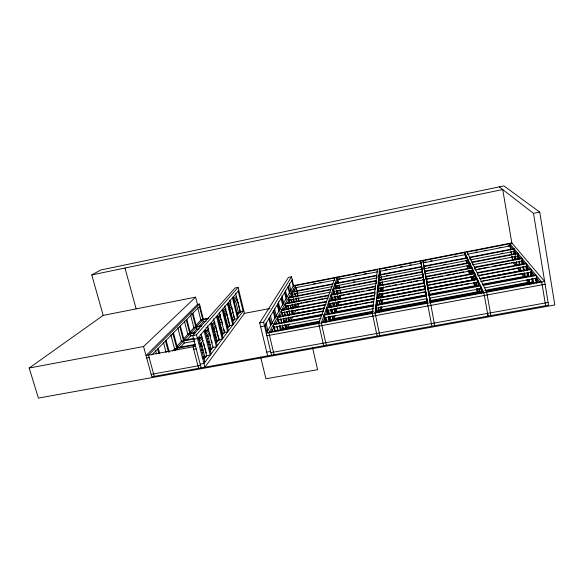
<?xml version="1.0" encoding="UTF-8"?>
<svg xmlns="http://www.w3.org/2000/svg" width="584" height="584" viewBox="0 0 584 584"><rect width="100%" height="100%" fill="white"/><g stroke="black" fill="none" stroke-linecap="round" stroke-linejoin="round"><path stroke-width="0.88" d="M381.578 311.199L381.899 306.673M382.155 303.059L382.411 299.439M382.542 297.636L382.863 293.11M382.994 291.307L383.316 286.781M380.892 311.549L381.221 307.075M381.425 304.395L381.754 299.921M382.221 293.657L381.929 297.636L381.024 293.277M382.418 290.978L382.688 287.394M375.899 312.929L376.439 307.454M376.695 304.877L377.133 300.402M377.395 297.716L377.833 293.241M378.009 291.452L378.359 287.875M378.534 286.08L379.425 277.006L380.126 280.386M379.593 275.341L380.031 270.866L380.921 275.195M379.6 268.786L375.089 313.002L379.841 335.618M377.461 269.202L372.366 313.498L377.133 336.107M334.216 318.331L334.982 315.725M335.997 312.25L337.296 307.804M338.034 305.293L339.056 301.804M339.815 299.212L341.092 294.862M332.427 320.353L333.712 316.046M334.741 312.608L336.019 308.308M336.537 306.585L338.078 301.424M339.873 295.402L338.589 299.702L337.822 296.146M330.033 320.791L330.566 319.068M373.782 305.242L332.442 312.995L331.843 308.87M323.062 322.134L324.813 316.973M325.689 314.396L327.442 309.235M328.026 307.512L329.486 303.213L330.245 306.673M330.361 300.636L331.617 296.935L332.391 300.483M332.406 294.613L333.865 290.314M334.45 288.598L335.618 285.16M336.202 283.437L337.661 279.137L342.129 278.261M337.209 277.072L321.317 322.988L326.325 345.283M335.114 277.488L318.66 323.478L323.682 345.757M287.678 327.128L289.277 323.886M290.876 320.638L292.869 316.586M294.073 314.148L296.139 309.958M297.263 307.659L299.263 303.607M284.919 329.332L287.364 324.441M289 321.178L291.036 317.097M292.263 314.645L294.299 310.564M295.935 307.301L297.971 303.22M282.802 329.325L283.62 327.712M321.806 314.995L286.751 321.572L287.058 320.959M288.131 318.864L288.949 317.258M291.817 311.63L292.635 310.016M294.686 305.994L295.913 303.585M281.298 330.581L282.941 327.376M285.817 321.769L287.051 319.368M289.102 315.367L289.927 313.769M293.285 307.228L292.869 308.038L292.051 304.519M296.095 301.76L296.913 300.161M271.195 332.135L274.29 326.558L275.509 331.712M275.998 323.478L278.407 319.127M279.495 317.178L282.262 312.192L283.247 316.455M283.43 310.089L286.05 305.366M287.357 303.001L289.54 299.059M290.416 297.49L292.423 293.861M293.475 291.978L296.095 287.248L297.066 291.474M295.628 285.211L268.837 332.741L274.093 354.714M292.241 279.838L264.508 325.989L260.617 326.719M271.516 355.174L263.588 322.149L291.533 276.772L288.445 277.378L259.697 322.886L267.654 355.868M243.711 310.381L203.918 363.489L200.173 364.175M204.006 359.138L206.743 355.546M210.036 351.225L213.321 346.911M216.606 342.596L219.343 339.005M222.081 335.406L224.825 331.814M227.563 328.215L229.753 325.339M232.49 321.748L234.68 318.871M237.425 315.272L240.163 311.681M203.531 358.627L205.407 356.182L202.728 356.671M210.174 349.947L211.284 348.502M215.708 342.713L217.635 340.202L215.846 340.538M221.796 334.756L223.176 332.953L221.402 333.289M227.329 327.529L228.439 326.076M232.315 321.017L233.417 319.572M237.294 314.506L238.403 313.06M200.224 343.976L203.108 340.487M206.568 336.304L209.444 332.822M212.904 328.639L215.788 325.149M218.672 321.66L220.971 318.871M223.854 315.389L226.738 311.9M229.045 309.111L231.352 306.323M234.228 302.833L237.111 299.344M199.597 341.531L202.487 338.078M205.955 333.931L208.853 330.478M212.321 326.339L215.211 322.886M218.102 319.433L220.416 316.674M223.314 313.221L226.205 309.768M228.519 307.002L230.833 304.242M233.724 300.789L236.615 297.336M195.384 344.064L193.041 346.83L198.64 368.329M198.896 339.91L201.823 336.457M205.334 332.303L208.846 328.157M211.773 324.697L214.7 321.244M217.628 317.784L220.555 314.323M223.482 310.87L225.826 308.104M228.169 305.337L231.096 301.877M233.432 299.11L235.191 297.037L236.527 296.774M238.812 290.365L197.472 338.567L193.706 339.275M196.494 334.8L238.075 287.343L244.441 313.367L204.882 367.205L196.494 334.8L192.727 335.508L201.137 367.876M192.727 335.508L235.06 287.941L238.075 287.343M179.66 348.064L184.712 342.436M186.909 339.99L191.143 335.274M192.954 333.26L196.961 328.799M198.998 326.529L203.225 321.813M174.828 350.546L203.327 319.178L208.671 318.156M172.594 350.955L175.039 348.283M176.879 346.283L181.996 340.691M183.61 338.932L188.508 333.581M189.734 332.245L194.406 327.149M195.852 325.565L201.363 319.55M151.694 354.992L199.962 306.016M203.327 319.178L199.451 304.03L148.482 355.108L154.278 376.337M29.2 368.029L103.185 315.389L91.768 274.933L100.696 270.005L503.941 185.909L539.74 212.123L554.8 304.957L38.398 398.091L29.2 368.029L143.554 346.516L195.618 297.139L197.626 304.972M91.768 274.933L502.714 189.537L511.978 243.783M499.284 186.88L533.499 213.379L539.74 212.123M103.185 315.389L195.618 297.139M199.451 304.03L197.48 304.417L146.029 355.568L195.545 346.363M334.953 277.94L295.365 285.678L296.614 291.117M377.41 269.633L337.056 277.524L338.253 283.028M422.882 260.741L464.842 252.536L465.886 258.23M467.076 252.098L509.869 243.732L510.861 249.492M313.637 283.824L315.389 283.481M319.776 282.627L321.529 282.284M355.539 275.648L357.328 275.298M364.482 273.903L366.27 273.553M385.382 269.83L387.163 269.479M400.536 266.866L402.318 266.523M409.45 265.129L411.238 264.778M423.225 262.435L425.889 261.917M430.342 261.048L432.124 260.698M454.367 256.354L456.148 256.011M475.266 252.273L477.048 251.93M484.158 250.543L485.932 250.193M499.262 247.594L501.036 247.244M508.146 245.857L509.927 245.514L512.81 249.018M295.832 287.722L334.522 280.174M337.508 279.59L377.841 271.728M379.987 271.312L421.108 263.289M423.298 262.858L465.236 254.675M467.463 254.244L510.241 245.893M291.942 291.759L332.851 283.809M335.026 283.386L376.76 275.276M378.979 274.852L421.56 266.574M423.823 266.129L467.273 257.683M469.587 257.237L513.935 248.616L514.92 254.361M332.676 284.298L291.657 292.263L292.752 297.008M295.986 293.175L297.76 292.832M353.247 282.079L355.021 281.736M386.52 275.633L388.294 275.29M428.678 267.457L430.452 267.114M443.745 264.537L445.519 264.194M501.021 253.434L502.795 253.091M191.019 313.966L192.377 313.703L196.428 329.383L199.071 328.88M292.146 294.38L332.252 286.605M335.326 286.014L377.154 277.911M379.381 277.488L467.886 260.333M470.2 259.887L514.657 251.273M288.744 297.424L330.894 289.284M376.154 280.539L333.136 288.846L334.369 294.489M422.363 271.618L378.439 280.101L379.622 285.81M424.699 271.159L469.543 262.501L470.624 268.355M471.93 262.041L517.738 253.193L518.001 254.733M330.705 289.803L288.445 297.957L289.54 302.687M295.394 298.409L297.147 298.074M288.949 300.132L330.31 292.168M333.442 291.569L376.563 283.269M378.855 282.831L422.882 274.356M425.225 273.896L470.178 265.245M472.573 264.786L518.497 255.945M294.205 301.366L296.519 300.921L295.913 298.263M216.686 316.616L220.248 315.929M230.045 314.053L231.826 313.71M237.17 312.681L238.951 312.338M285.342 303.461L328.807 295.117M331.121 294.672L375.512 286.153M377.87 285.707L423.78 276.867M425.634 276.539L471.974 267.64M474.288 267.165L521.804 258.077L522.811 263.99M208.189 318.696L200.867 320.098L197.706 307.79M217.117 316.981L218.905 316.637M224.263 315.608L226.044 315.265M236.761 313.214L240.55 312.484M328.609 295.672L285.021 304.03L286.153 308.899M403.354 281.254L405.135 280.919M418.502 278.349L420.29 278.006M243.922 313.469L269.866 308.498M277.918 306.958L279.707 306.615M206.013 321.178L203.334 321.689L199.451 306.527M300.286 303.14L302.037 302.804M303.789 302.468L310.805 301.132M312.557 300.796L314.309 300.461M318.689 299.621L323.069 298.782M324.821 298.446L326.58 298.11M340.947 295.365L344.516 294.679M346.305 294.336L350.772 293.482M352.553 293.139L359.7 291.774M361.489 291.431L363.277 291.087M367.745 290.233L374.891 288.868M385.951 286.751L390.404 285.897M392.185 285.561L396.646 284.707M401.099 283.853L402.88 283.51M407.333 282.663L411.786 281.809M413.574 281.466L418.027 280.612M422.48 279.765L424.261 279.422M426.444 279.006L429.999 278.327M431.773 277.984L436.219 277.137M438 276.794L442.446 275.94M446.891 275.093L451.337 274.239M453.118 273.903L457.564 273.049M459.338 272.713L463.784 271.859M477.559 269.224L488.209 267.18M492.648 266.333L497.086 265.486M498.867 265.143L503.306 264.296M505.08 263.953L509.518 263.107M511.299 262.763L513.073 262.428M285.547 306.272L328.223 298.11M331.427 297.497L375.037 289.153M378.293 288.54L423.758 279.846M426.181 279.378L472.639 270.487M475.106 270.02L522.592 260.931M281.722 309.892L326.58 301.344M328.967 300.884L374.819 292.146M377.264 291.686L424.137 282.751M426.634 282.269L474.566 273.137L475.668 279.159M477.121 272.648L526.155 263.304M326.368 301.928L281.371 310.498L282.714 316.221M195.078 327.018L201.699 325.762M211.35 323.923L213.102 323.587M218.372 322.587L220.124 322.251M225.387 321.251L227.147 320.915M201.181 326.339L193.873 327.733L190.559 314.951M218.774 322.988L220.533 322.66M234.235 320.047L232.855 320.309L229.862 308.25M396.974 290.803L398.741 290.467M281.919 312.812L326.003 304.439M329.281 303.819L374.366 295.256M377.695 294.628L424.699 285.707M427.196 285.218L475.259 276.093M477.821 275.611L526.98 266.275M478.603 275.816L517.577 268.414M206.101 327.544L207.86 327.215M219.292 325.04L221.051 324.711M295.862 310.505L325.178 304.943M328.734 304.271L330.507 303.928M332.289 303.592L334.063 303.257M338.902 302.337L374.373 295.606M382.797 294.007L424.437 286.102M427.59 285.503L470.981 277.269M287.226 314.688L289.693 314.221L288.883 310.739M277.853 316.754L324.2 307.987M374.081 298.548L326.675 307.52L328.193 314.389M376.607 298.081L425.115 288.905M427.7 288.401L477.347 279.013M479.99 278.517L530.805 268.903L531.987 275.911M195.771 332.318L190.479 333.318L186.836 319.331M204.59 330.646L207.232 330.15M212.518 329.15L214.284 328.814M219.577 327.814L221.336 327.478M226.628 326.478L228.388 326.142M324.755 307.914L292.591 313.995L291.796 310.622M332.8 306.388L334.588 306.053M374.329 298.534L336.822 305.629L336.063 302.213M425.721 288.81L381.965 297.088L381.243 293.628M428.05 288.372L472.733 279.918L472.084 276.371M479.581 278.619L520.731 270.837L520.161 267.443M195.224 332.931L187.829 334.325L184.398 321.185M204.947 331.091L207.597 330.588M212.904 329.588L214.671 329.252M219.971 328.252L221.745 327.916M229.351 326.478L227.928 326.748L224.592 313.404M323.974 308.615L277.48 317.404L278.875 323.31M374.016 299.154L326.456 308.148L327.931 314.791M480.26 279.072L531.25 269.436L532.272 275.56M259.697 322.886L263.588 322.149M194.005 335.362L190.464 336.026L186.267 319.908M213.437 331.697L215.204 331.362M220.504 330.361L222.27 330.033M293.694 316.564L298.168 315.725M299.964 315.382L310.71 313.36M312.498 313.017L316.981 312.177M318.769 311.841L323.251 310.995M330.413 309.644L332.208 309.308M337.136 308.374L341.611 307.534M343.399 307.199L347.874 306.352M349.663 306.016L360.408 303.987M362.197 303.651L369.358 302.3M371.147 301.964L372.935 301.629M383.279 299.68L391.338 298.161M393.127 297.818L397.602 296.979M399.39 296.636L406.552 295.292M408.34 294.949L412.822 294.11M414.611 293.767L419.086 292.927M420.874 292.591L425.349 291.744M430.371 290.796L443.811 288.262M445.599 287.927L450.081 287.087M451.87 286.744L462.616 284.722M464.411 284.379L468.886 283.539M482.786 280.911L487.187 280.086M488.947 279.751L493.341 278.926M495.101 278.59L499.502 277.765M501.262 277.429L505.656 276.604M507.416 276.268L509.175 275.94M510.934 275.604L521.49 273.619L524.257 277.291M278.042 319.791L323.624 311.199M326.989 310.564L373.651 301.775M377.06 301.14L425.7 291.971M428.291 291.474L478.062 282.094M480.72 281.59L531.674 271.991M283.78 321.258L286.328 320.784L285.722 318.2M483.048 284.145L524.877 276.29L524.293 272.779M193.91 338.45L184.15 340.282L180.368 325.894M198.341 337.618L201.889 336.953M206.327 336.121L208.101 335.785M214.306 334.625L216.08 334.289M322.901 314.221L289.321 320.528L288.503 317.046M327.325 313.396L329.091 313.06M373.848 304.658L334.931 311.966L334.15 308.44M426.685 294.73L381.513 303.22L380.804 299.84M429.094 294.278L475.252 285.613L474.624 282.152M194.231 338.939L181.398 341.341L177.828 327.77M198.677 338.099L201.341 337.603M206.678 336.603L208.459 336.267M213.795 335.267L215.576 334.931M224.154 333.318L222.686 333.595L219.226 319.857M379.104 304.242L426.78 295.292M477.135 285.846L429.189 294.84L428.43 290.861M482.421 284.846L527.797 276.334L527.199 272.808M273.706 324.098L321.66 315.104M324.215 314.623L373.293 305.41M375.906 304.928L426.174 295.497M428.846 294.986L480.325 285.328M483.07 284.809L535.813 274.918M321.412 315.776L273.312 324.799L274.918 331.566M373.22 306.067L323.974 315.302L325.507 322.164M483.362 285.415L536.287 275.487L537.455 282.532M194.786 341.1L184.121 343.093L179.762 326.507M207.232 338.771L209.014 338.435M214.35 337.435L216.124 337.107M273.903 327.259L321.083 318.441M324.536 317.798L373.753 308.6M376.373 308.118L426.773 298.694M429.459 298.183L481.085 288.54M484.727 287.854L536.725 278.137M280.108 328.259L282.736 327.77L282.32 325.996M195.29 344.363L177.419 347.699L173.492 332.873M199.757 343.531L201.546 343.202M207.802 342.034L209.59 341.698M285.839 327.485L319.813 321.156M325.171 320.156L326.96 319.828M328.748 319.492L330.537 319.156M373.22 311.206L332.916 318.718L332.34 316.141M426.838 301.213L381.024 309.754L380.476 307.14M430.204 300.585L477.946 291.693L477.456 289.014M484.924 290.387L529.308 282.116L528.885 279.546M194.706 345.056L174.565 348.809L170.849 334.822M200.086 344.056L201.874 343.721M208.152 342.553L209.941 342.217M218.62 340.603L217.109 340.881L213.51 326.682M319.579 321.806L283.174 328.58L282.379 325.178M324.959 320.806L326.755 320.47M373.249 311.812L330.34 319.798L329.763 317.214M378.541 310.827L427.816 301.651M480.749 291.796L430.306 301.183L429.62 297.643M485.202 290.956L532.345 282.189L531.769 278.736M269.261 331.989L318.922 322.755M321.565 322.258L372.446 312.798M375.154 312.301L427.305 302.6M430.079 302.074L483.537 292.131M486.392 291.599L541.207 281.4M200.662 346.29L202.451 345.954M208.722 344.794L210.517 344.458M146.701 358.029L149.154 357.569M193.691 349.32L196.195 348.86M266.859 335.771L545.106 284.226M201.137 349.882L202.896 349.553M209.079 348.414L210.839 348.086M201.429 350.451L203.203 350.123M209.393 348.976L211.167 348.648L207.641 334.866M202.028 352.758L203.794 352.429M203.02 357.284L206.422 356.663M266.742 352.094L270.611 351.393M151.168 374.344L200.494 365.409M270.91 352.648L548.091 302.439M513.957 250.419L516.84 253.923M517.986 255.332L520.293 258.135M522.206 260.464L524.899 263.742M529.505 269.348L526.564 265.771L527.294 270.078M531.236 271.451L534.688 275.655M539.871 281.962L536.251 277.553L536.981 281.941M523.169 270.392L523.541 270.866L522.819 266.589M526.907 275.195L528.024 276.633M531.922 281.641L533.601 283.802M514.022 262.019L516.76 265.611M518.395 267.764L521.125 271.356M522.768 273.509L525.498 277.101M527.14 279.262L530.418 283.568M513.299 262.727L515.49 265.64M517.132 267.83L519.877 271.465M526.447 280.203L528.089 282.386M466.879 251.704L486.706 292.248L490.889 315.564M465.046 254.274L473.916 273.232M474.69 274.882L479.705 285.591M480.471 287.24L482.786 292.183M468.755 270.947L470.229 274.276M471.332 276.772L472.814 280.101M473.916 282.598L475.763 286.766M476.5 288.43L478.712 293.423M468.032 270.56L469.492 273.874M470.58 276.356L472.04 279.663M473.493 282.977L474.588 285.459M476.405 289.598L477.493 292.08M143.554 346.516L151.84 376.782L548.537 305.155L533.499 213.379M124.991 268.027L136.138 308.878M158.33 348.261L159.746 353.517M157.592 349.006L158.782 353.393M155.461 350.327L156.41 353.838M163.403 342.29L166.141 352.502M166.155 340.319L169.331 352.203M165.476 341.012L168.433 352.072M172.842 333.53L177.178 349.874M203.969 343.874L204.619 346.4M205.057 348.086L206.356 353.145M201.064 334.172L206.612 355.722L210.24 355.057L204.05 330.902M201.115 342.633L204.809 356.955M192.924 313.155L196.436 326.763M198.436 337.442L204.845 362.255M204.955 329.843L211.116 353.889M211.335 322.404L217.255 345.699M210.488 323.39L216.438 346.786L212.919 347.436L207.393 325.799M209.766 333.566L210.422 336.15M211.525 340.465L212.182 343.049M216.518 316.36L222.234 339.048L218.832 339.684L213.532 318.762M215.569 325.412L217.474 332.938M217.89 334.61L219.372 340.465M222.154 309.79L227.665 331.8L224.358 332.42L219.277 312.192M221.431 319.441L222.73 324.594M223.803 328.887L224.453 331.464M217.306 315.44L222.993 338.034M227.453 303.614L232.768 324.989L229.556 325.602L224.657 305.943M226.526 312.155L229.855 325.507M222.898 308.914L228.381 330.843M232.439 297.789L237.571 318.579L234.454 319.171L229.738 300.132M231.724 306.987L233.22 313.024M233.644 314.747L234.71 319.054M228.154 302.789L233.447 324.083M237.272 299.147L240.345 311.652M235.6 293.423L240.104 311.754L243.119 311.177L238.199 291.08M235.681 301.205L238.549 312.871M233.104 297.022L238.206 317.733M260.661 357.131L265.924 378.76L317.587 369.701L312.564 347.757M265.158 324.908L267.041 332.756M270.458 315.645L272.348 323.572M269.545 317.608L271.21 324.609M271.801 329.456L272.217 331.172M268.932 318.63L270.611 325.66M266.012 322.85L267.903 330.748M279.495 325.945L280.532 330.34M274.626 308.914L276.509 316.893M273.83 310.476L275.495 317.506M276.035 322.01L276.451 323.762M277.079 326.398L278.115 330.792M273.261 311.425L274.933 318.484M276.809 326.419L277.853 330.829M283.649 318.156L284.642 322.397M285.24 324.945L285.839 327.493M283.313 318.776L284.313 323.04M284.715 324.74L285.51 328.15M278.283 301.636L280.101 309.381M277.838 303.811L279.502 310.878M279.97 314.966L280.371 316.667M280.97 319.222L281.773 322.623M277.305 304.695L278.977 311.79M279.809 315.345L280.232 317.119M280.649 318.893L281.692 323.332M278.4 319.149L279.437 323.529M279.846 325.281L281.087 330.544M287.927 305.658L288.722 309.053M289.116 310.746L289.905 314.141M284.634 292.489L286.255 299.446M287.671 305.527L288.481 309.002M285.861 305.709L286.671 309.199M287.284 311.812L288.094 315.302M286.766 311.527L287.583 315.024M288.197 317.652L289.014 321.149M281.933 295.738L283.766 303.556M281.59 297.563L283.189 304.425M283.678 308.462L284.087 310.206M284.496 311.958L285.313 315.455M285.934 318.076L286.751 321.572M281.087 298.402L282.7 305.286M284.313 312.17L285.116 315.615M293.153 298.767L293.964 302.271M294.365 304.03L295.175 307.534M289.343 283.795L290.978 290.883M288.423 286.197L290.044 293.204M291.504 299.526L292.314 303.023M292.715 304.775L293.526 308.272M291.014 299.176L291.832 302.68M292.234 304.432L293.044 307.943M287.978 286.926L289.401 293.088M290.832 299.242L291.642 302.76M289.241 299.607L290.029 302.994M290.62 305.534L291.401 308.929M290.131 305.235L290.92 308.629M291.314 310.33L292.299 314.579M285.379 290.197L287.014 297.227M285.109 291.708L286.518 297.767M288.423 305.958L288.817 307.651M297.453 293.168L298.037 295.701M298.614 298.241L298.942 301.286L298.168 297.898M297 292.81L297.774 296.197M291.533 276.772L293.664 286.021M293.964 288.978L294.548 291.518M294.935 293.212L295.716 296.599M296.11 298.293L296.884 301.68M291.825 280.524L293.256 286.729M294.073 290.277L294.482 292.051M294.891 293.825L295.504 296.489M292.423 293.869L293.234 297.373M293.635 299.118L294.445 302.622M294.847 304.366L295.65 307.863M328.624 310.564L329.004 312.287M329.96 316.586L330.34 318.309M328.04 309.447L328.996 313.761M328.785 317.054L329.573 320.609M328.303 316.477L329.245 320.696M325.909 317.265L326.901 321.718M324.762 317.127L325.93 322.346M332.88 298.351L333.26 300.067M334.019 303.49L334.391 305.206M332.325 297.161L333.084 300.599M333.654 303.176L334.413 306.615M332.975 303.132L333.756 306.673M332.011 300.161L330.924 295.227L375.446 286.686L375.767 288.219M332.603 302.819L333.384 306.359M333.968 309.024L334.749 312.564M330.668 303.578L331.449 307.104M330.281 303.257L331.07 306.797M331.654 309.454L332.442 312.995M330.814 309.257L331.77 313.557M330.048 307.272L328.763 301.475L374.753 292.715L375.089 294.299M330.617 309.863L331.383 313.316M331.96 315.907L332.727 319.353M336.873 285.532L337.245 287.24M336.523 285.145L337.275 288.576M337.647 290.292L338.399 293.716M335.179 284.094L336.267 289.065M336.654 290.832L337.428 294.38M335.909 288.678L334.858 283.875L376.709 275.743L377.009 277.188M336.296 290.452L337.077 294M337.464 295.781L338.238 299.329M335.647 296.562L336.034 298.329M334.121 290.876L334.895 294.424M335.289 296.197L336.07 299.745M334.741 296.205L335.501 299.636M334.194 295.015L332.953 289.365L376.096 281.035L376.403 282.525M334.574 296.73L335.333 300.176M335.705 301.892L336.654 306.191M337.661 279.137L338.406 282.561M338.968 285.123L339.523 287.693M340.085 290.255L340.64 292.818M338.815 285.598L339.377 288.168M339.749 289.883L340.494 293.314M377.753 294.059L378.658 298.417M379.023 300.161L379.936 304.527M378.425 298.125L377.206 292.255L424.225 283.298L425.473 289.569M378.972 300.753L379.702 304.249M380.25 306.87L381.308 311.936M377.118 300.534L378.009 304.797M378.541 307.359L379.432 311.622M377.95 305.41L376.549 298.687L425.21 289.489L426.378 295.438M378.308 307.126L379.381 312.257M376.089 305.768L377.359 311.871M377.3 312.535L375.841 305.578L426.269 296.124L427.605 302.957M381.279 276.925L381.812 279.524M382.352 282.116L382.849 285.189L382.133 281.722M380.702 274.779L379.556 269.224L420.699 261.172L421.896 267.238M381.06 276.517L381.775 279.984M380.476 282.072L381.169 285.445M381.695 287.97L382.396 291.35M379.907 280.021L378.928 275.32L421.633 267.027L421.918 268.487M380.432 282.554L380.958 285.094M381.483 287.627L382.177 291.014M379.987 287.547L380.702 291.022M379.396 285.445L378.396 280.605L422.436 272.1L423.4 276.998M379.936 288.058L380.659 291.54M378.344 288.007L379.053 291.387M379.578 293.927L380.279 297.307M379.001 291.927L377.819 286.24L423.305 277.517L424.349 282.758M379.352 293.621L380.235 297.862M380.586 299.555L381.469 303.797M424.079 266.815L422.816 260.325L434.679 325.719M424.32 268.129L425.006 271.64M425.349 273.392L426.035 276.904M424.831 271.341L423.904 266.581L467.477 258.113L468.361 262.939M425.247 273.443L425.911 276.86M426.247 278.568L426.999 282.474M425.824 276.947L424.78 271.64L469.762 262.953L470.675 267.925M426.167 278.707L426.94 282.722M427.284 284.488L428.145 288.897M426.758 282.298L425.721 277.042L472.208 268.129L473.274 273.976M427.181 284.532L428.094 289.146M427.962 289.102L426.729 282.817L474.814 273.655L475.88 279.502M428.306 290.868L429.167 295.292M429.028 295.227L427.802 288.985L477.61 279.575L478.705 285.62M429.474 297.555L430.379 302.147M430.291 302.454L428.955 295.613L480.61 285.926L481.866 292.869M422.137 268.552L422.582 270.742M422.56 271.779L421.984 268.757L422.48 271.837M422.984 273.881L423.656 277.291M422.801 273.881L423.495 277.393M423.838 279.152L424.349 281.787M423.911 279.641L424.261 281.408M424.765 284.992L425.517 288.752M425.911 291.905L426.678 295.76M425.605 291.387L426.451 295.708M426.846 298.957L427.546 302.534M427.408 303.271L431.904 326.222M473.587 275.714L474.383 280.064M474.858 282.671L475.493 286.153M472.412 270.005L473.04 273.473M473.514 276.079L474.303 280.415M470.062 259.143L469.791 257.668L514.278 249.025L515.11 253.909M471.164 270.604L471.814 274.173M472.303 276.853L472.952 280.429M471.106 271.027L471.755 274.589M468.675 264.669L469.31 268.136M469.784 270.735L470.419 274.203M467.682 259.902L468.317 263.362M468.631 265.085L469.266 268.545M469.58 270.275L470.368 274.589M466.214 260.004L466.864 263.559M467.193 265.333L467.842 268.888L467.156 265.793M465.857 258.705L464.652 252.135L483.844 292.781L488.049 316.075L487.567 313.411M466.185 260.479L466.835 264.019M480.479 286.197L481.734 293.11M477.668 274.794L477.376 273.173L526.564 263.8L527.564 269.728M479.187 288.255L479.982 292.657M477.493 279.853L478.603 285.926M479.077 288.554L479.873 292.942M474.967 269.231L474.683 267.654L522.191 258.544L523.191 264.464M476.347 282.057L477.121 286.313M477.581 288.861L478.201 292.27M476.318 282.744L476.967 286.321M472.434 264.019L472.157 262.493L518.103 253.624L519.074 259.362M426.356 278.539L426.984 282.101M427.459 284.773L428.24 289.219M428.554 291L429.182 294.562M429.656 297.234L430.284 300.789M426.429 279.137L427.057 282.729M427.371 284.517L428.16 289M428.481 290.796L429.269 295.278M429.744 297.971L430.532 302.454M515.409 255.661L516.008 259.172M516.453 261.807L517.052 265.318M515.219 256.113L515.811 259.617M516.263 262.238L516.855 265.742M513.591 251.755L514.051 254.449M514.358 256.252L514.971 259.844M514.19 256.734L514.65 259.427M511.168 251.295L511.781 254.887M512.088 256.69L512.708 260.281L511.774 256.274M510.693 249.996L509.555 243.353L541.718 282.021L545.617 305.688M511 251.792L511.467 254.478M523.49 266.231L524.235 270.64M524.68 273.283L525.279 276.809M523.257 266.625L523.994 271.027M521.804 260.603L522.388 264.026M521.877 262.72L522.162 264.421M519.366 261.07L519.942 264.486M520.38 267.056L521.103 271.326M518.139 255.515L518.716 258.924M519.154 261.479L519.731 264.888M517.92 256.084L518.366 258.719M518.818 261.355L519.41 264.866M517.723 256.537L518.015 258.289M532.725 278.239L533.469 282.7M532.433 278.583L533.323 283.919M530.615 271.823L531.331 276.144M530.622 273.889L530.914 275.611M527.994 272.319L528.724 276.633M529.155 279.218L530.002 284.298M527.732 272.662L528.308 276.101M526.016 265.749L526.761 270.158M525.921 267.027L526.213 268.786M527.104 274.071L527.403 275.831M535.579 278.626L536.324 283.094M535.28 278.969L535.579 280.751M421.042 262.866L421.757 267.348M422.911 274.531L423.342 277.217M423.626 279.013L424.203 282.605M424.604 285.153L425.349 289.781M425.634 291.577L426.349 296.059M426.78 298.752L427.503 303.242M420.633 260.756L427.408 303.279M293.569 285.613L266.246 333.223L544.653 281.473L511.825 242.907L293.569 285.613"/></g></svg>
